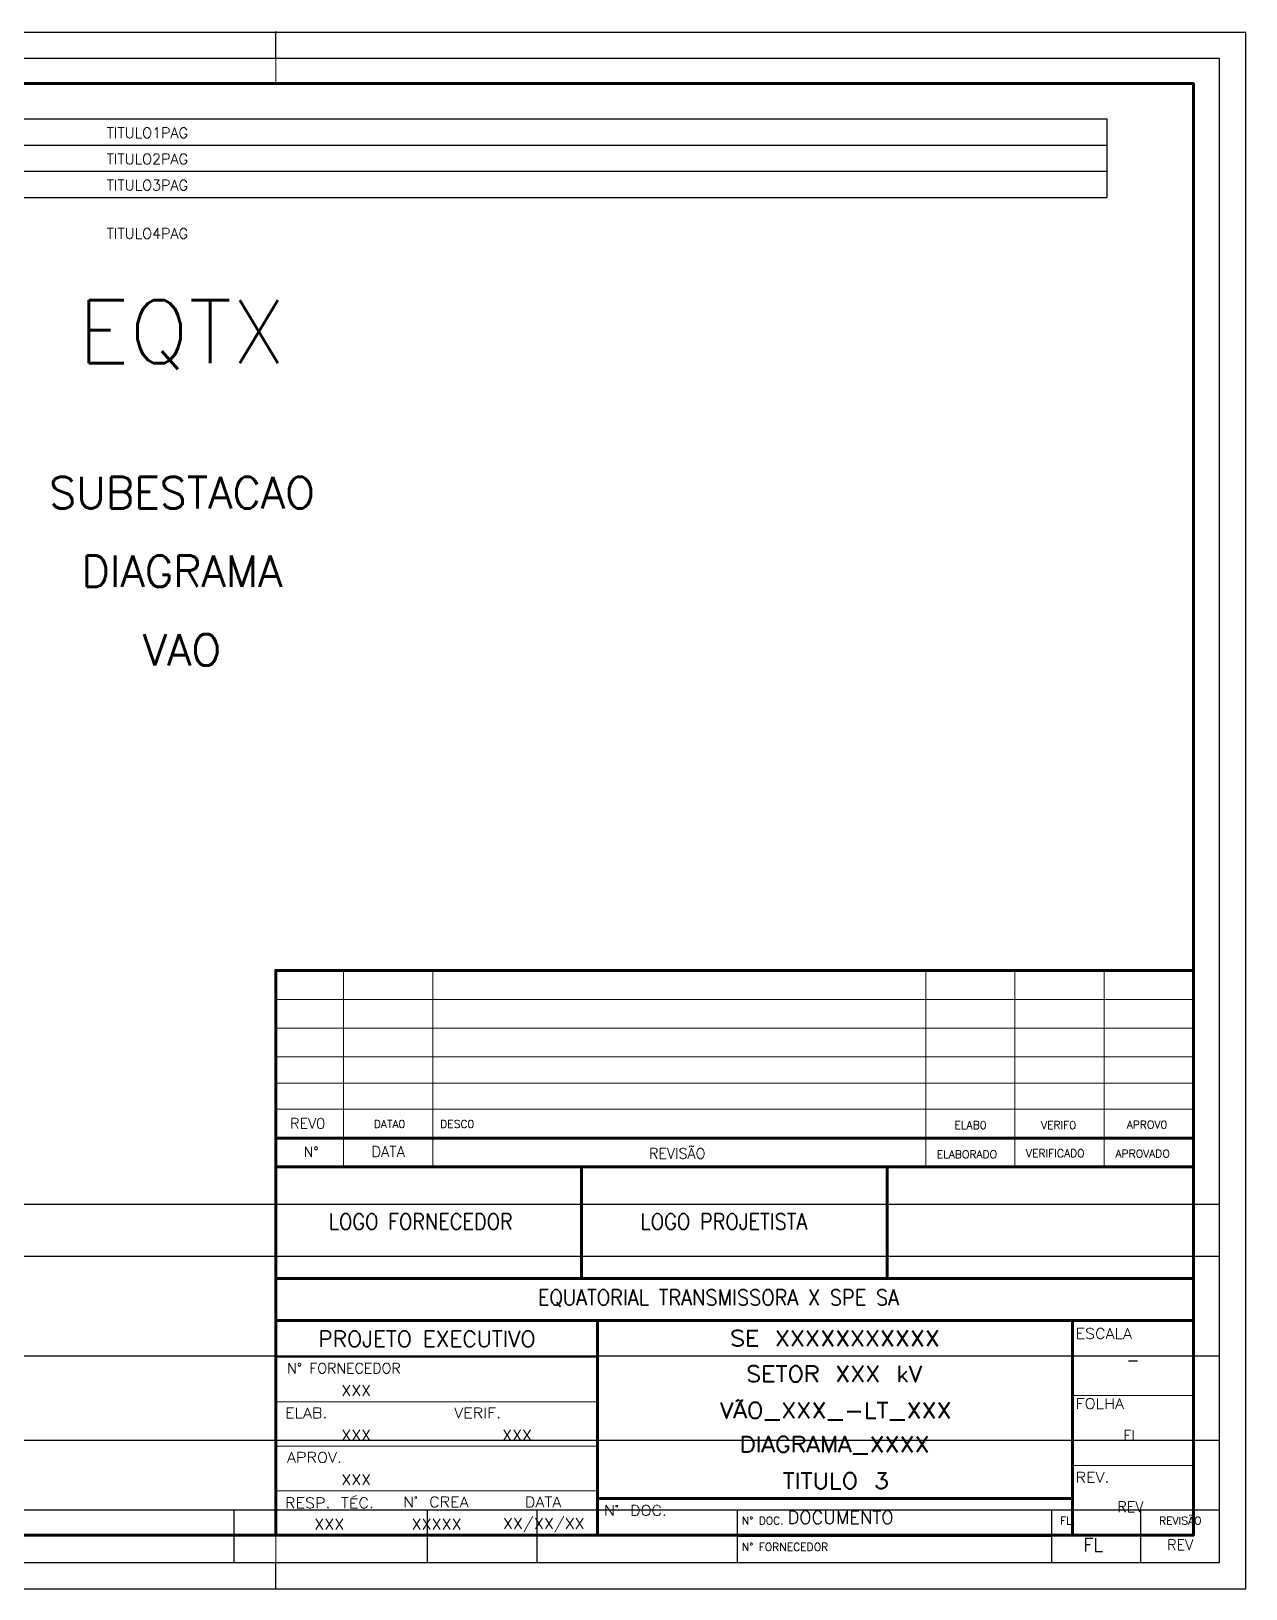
# Model space of a CAD drawing. Extents: x 437 to 857, y 0 to 297.
# Drawn here: x 625.1 to 856.8, y -0.1 to 297.1 of the extents above; entities that cross this region are included whole.
import ezdxf
from ezdxf.enums import TextEntityAlignment as Align

# ---------------------------------------------------------------- set-up
doc = ezdxf.new("R2010")
doc.units = 0
doc.header["$MEASUREMENT"] = 0
for name, color, linetype in [('-1', 4, 'Continuous'), ('1', 7, 'Continuous'), ('ELET1_3LINHAS', 7, 'Continuous'), ('ELET2_DIAG-INTERLIG', 7, 'Continuous')]:
    doc.layers.add(name, color=color, linetype=linetype)
doc.styles.add('ROMANS', font='romans.shx')
doc.styles.add('simplex', font='simplex.shx')

msp = doc.modelspace()

# ---------------------------------------------------------------- linework, layer by layer
at = {"layer": '-1', "color": 7}
for p, q in [((671.8, 291.9), (671.8, 296.9)), ((759.8, 14.9), (759.8, 4.9)), ((819.8, 9.9), (759.8, 9.9)), ((671.8, -0.1), (671.8, 4.9))]:
    msp.add_line(p, q, dxfattribs=at)
msp.add_lwpolyline([(851.8, 291.9), (461.8, 291.9), (461.8, 4.9), (851.8, 4.9)], close=True, dxfattribs=at)
for points in [[(851.8, 14.9), (461.8, 14.9)], [(663.82, 4.9), (663.82, 14.9)], [(700.74, 4.9), (700.74, 14.9)], [(721.64, 4.9), (721.64, 14.9)], [(819.8, 4.9), (819.8, 14.9)], [(836.8, 4.9), (836.8, 14.9)]]:
    msp.add_lwpolyline(points, dxfattribs=at)
at = {"layer": '-1'}
msp.add_lwpolyline([(759.8, 14.9), (759.8, 4.9)], dxfattribs=at)
msp.add_lwpolyline([(856.8, 296.9), (436.8, 296.9), (436.8, -0.1), (856.8, -0.1)], close=True)
at = {"layer": '1', "lineweight": 20}
for points in [[(671.78, 297.14), (671.78, 287.15)], [(684.71, 80.41), (684.71, 117.92)], [(701.72, 117.92), (701.72, 80.41)], [(795.76, 117.92), (795.76, 80.41)], [(812.76, 117.92), (812.76, 80.41)], [(829.8, 117.92), (829.8, 80.41)], [(846.8, 112.38), (671.78, 112.38)], [(846.8, 106.89), (671.78, 106.89)], [(846.8, 101.39), (671.78, 101.39)], [(846.8, 96.42), (671.78, 96.42)], [(846.8, 91.4), (671.78, 91.4)], [(825.95, 47.62), (824.7, 47.62), (824.7, 49.61), (825.95, 49.61)], [(824.7, 48.66), (825.48, 48.66)], [(827.77, 49.31), (827.55, 49.53), (827.3, 49.61), (826.91, 49.61), (826.6, 49.53), (826.43, 49.31), (826.43, 49.14), (826.52, 48.92), (826.6, 48.83), (826.82, 48.75), (827.38, 48.57), (827.55, 48.45), (827.68, 48.36), (827.77, 48.19), (827.77, 47.88), (827.55, 47.71), (827.3, 47.62), (826.91, 47.62), (826.6, 47.71), (826.43, 47.88)], [(829.76, 49.14), (829.67, 49.31), (829.46, 49.53), (829.28, 49.61), (828.9, 49.61), (828.72, 49.53), (828.51, 49.31), (828.42, 49.14), (828.33, 48.83), (828.33, 48.36), (828.42, 48.1), (828.51, 47.88), (828.72, 47.71), (828.9, 47.62), (829.28, 47.62), (829.46, 47.71), (829.67, 47.88), (829.76, 48.1)], [(830.15, 47.62), (830.89, 49.61), (831.66, 47.62)], [(830.41, 48.27), (831.36, 48.27)], [(832.14, 49.61), (832.14, 47.62), (833.26, 47.62)], [(833.48, 47.62), (834.22, 49.61), (835, 47.62)], [(833.74, 48.27), (834.69, 48.27)], [(692.24, 44.12), (692.24, 44.16)], [(823.75, 44.29), (823.75, 44.34)], [(684.58, 38.76), (685.88, 36.72)], [(685.88, 38.76), (684.58, 36.72)], [(686.49, 38.76), (687.79, 36.72)], [(687.79, 38.76), (686.49, 36.72)], [(688.39, 38.76), (689.69, 36.72)], [(689.69, 38.76), (688.39, 36.72)], [(823.75, 37.5), (823.75, 37.54)], [(846.8, 36.77), (823.75, 36.77)], [(824.7, 34.26), (824.7, 36.25), (825.95, 36.25)], [(828.51, 36.25), (828.51, 34.26), (829.67, 34.26)], [(830.15, 36.25), (830.15, 34.26)], [(831.49, 36.25), (831.49, 34.26)], [(831.97, 34.26), (832.7, 36.25), (833.48, 34.26)], [(671.78, 35.6), (733.12, 35.6), (671.78, 35.6), (687.14, 35.6)], [(675.15, 32.48), (673.94, 32.48), (673.94, 34.47), (675.15, 34.47)], [(673.94, 33.52), (674.68, 33.52)], [(675.72, 34.47), (675.72, 32.48), (676.88, 32.48)], [(677.06, 32.48), (677.84, 34.47), (678.57, 32.48)], [(677.36, 33.13), (678.31, 33.13)], [(679.91, 33.52), (680.22, 33.43), (680.3, 33.35), (680.39, 33.13), (680.39, 32.87), (680.3, 32.66), (680.22, 32.57), (679.91, 32.48), (679.05, 32.48), (679.05, 34.47), (679.91, 34.47), (680.22, 34.39), (680.3, 34.3), (680.39, 34.08), (680.39, 33.91), (680.3, 33.74), (680.22, 33.61), (679.91, 33.52), (679.05, 33.52)], [(692.24, 35.6), (692.24, 35.64)], [(705.91, 34.47), (706.65, 32.48), (707.43, 34.47)], [(709.16, 32.48), (707.9, 32.48), (707.9, 34.47), (709.16, 34.47)], [(707.9, 33.52), (708.68, 33.52)], [(709.72, 32.48), (709.72, 34.47), (710.58, 34.47), (710.84, 34.39), (710.93, 34.3), (711.06, 34.08), (711.06, 33.91), (710.93, 33.74), (710.84, 33.61), (710.58, 33.52), (709.72, 33.52)], [(710.37, 33.52), (711.06, 32.48)], [(711.71, 34.47), (711.71, 32.48)], [(712.49, 32.48), (712.49, 34.47), (713.7, 34.47)], [(712.49, 33.52), (713.22, 33.52)], [(712.7, 35.6), (712.7, 35.64)], [(824.7, 35.29), (825.48, 35.29)], [(830.15, 35.29), (831.49, 35.29)], [(832.23, 34.95), (833.18, 34.95)], [(684.58, 30.23), (685.88, 28.24)], [(685.88, 30.23), (684.58, 28.24)], [(686.49, 30.23), (687.79, 28.24)], [(687.79, 30.23), (686.49, 28.24)], [(688.39, 30.23), (689.69, 28.24)], [(689.69, 30.23), (688.39, 28.24)], [(715.26, 30.23), (716.55, 28.24)], [(716.55, 30.23), (715.26, 28.24)], [(717.16, 30.23), (718.46, 28.24)], [(718.46, 30.23), (717.16, 28.24)], [(719.06, 30.23), (720.36, 28.24)], [(720.36, 30.23), (719.06, 28.24)], [(823.75, 30.71), (823.75, 30.75)], [(692.24, 27.12), (692.24, 27.16)], [(712.7, 27.12), (712.7, 27.16)], [(674.03, 24), (674.81, 25.99), (675.54, 24)], [(674.33, 24.65), (675.28, 24.65)], [(676.02, 24), (676.02, 25.99), (676.88, 25.99), (677.19, 25.91), (677.27, 25.78), (677.36, 25.6), (677.36, 25.3), (677.27, 25.13), (677.19, 25.04), (676.88, 24.96), (676.02, 24.96)], [(678.01, 24), (678.01, 25.99), (678.87, 25.99), (679.18, 25.91), (679.26, 25.78), (679.35, 25.6), (679.35, 25.43), (679.26, 25.22), (679.18, 25.13), (678.87, 25.04), (678.01, 25.04)], [(678.7, 25.04), (679.35, 24)], [(681.82, 25.99), (682.59, 24), (683.37, 25.99)], [(823.75, 23.92), (823.75, 23.96)], [(684.58, 21.71), (685.88, 19.72)], [(685.88, 21.71), (684.58, 19.72)], [(686.49, 21.71), (687.79, 19.72)], [(687.79, 21.71), (686.49, 19.72)], [(688.39, 21.71), (689.69, 19.72)], [(689.69, 21.71), (688.39, 19.72)], [(846.8, 23.44), (823.75, 23.44)], [(824.7, 20.2), (824.7, 22.19), (825.56, 22.19), (825.87, 22.1), (825.95, 22.01), (826.04, 21.8), (826.04, 21.62), (825.95, 21.45), (825.87, 21.32), (825.56, 21.24), (824.7, 21.24)], [(825.39, 21.24), (826.04, 20.2)], [(827.94, 20.2), (826.73, 20.2), (826.73, 22.19), (827.94, 22.19)], [(826.73, 21.24), (827.47, 21.24)], [(828.25, 22.19), (828.98, 20.2), (829.76, 22.19)], [(692.24, 18.6), (692.24, 18.64)], [(712.7, 18.6), (712.7, 18.64)], [(673.94, 15.31), (673.94, 17.3), (674.77, 17.3), (675.07, 17.21), (675.15, 17.08), (675.24, 16.91), (675.24, 16.74), (675.15, 16.52), (675.07, 16.43), (674.77, 16.35), (673.94, 16.35)], [(674.59, 16.35), (675.24, 15.31)], [(677.19, 15.31), (675.93, 15.31), (675.93, 17.3), (677.19, 17.3)], [(675.93, 16.35), (676.71, 16.35)], [(678.96, 17), (678.79, 17.21), (678.49, 17.3), (678.14, 17.3), (677.84, 17.21), (677.66, 17), (677.66, 16.82), (677.75, 16.61), (677.84, 16.52), (678.01, 16.43), (678.62, 16.26), (678.79, 16.13), (678.87, 16.04), (678.96, 15.87), (678.96, 15.57), (678.79, 15.4), (678.49, 15.31), (678.14, 15.31), (677.84, 15.4), (677.66, 15.57)], [(679.65, 15.31), (679.65, 17.3), (680.52, 17.3), (680.78, 17.21), (680.86, 17.08), (680.99, 16.91), (680.99, 16.61), (680.86, 16.43), (680.78, 16.35), (680.52, 16.26), (679.65, 16.26)], [(684.33, 17.3), (685.62, 17.3)], [(684.97, 17.3), (684.97, 15.31)], [(687.35, 17.08), (686.1, 17.08), (686.1, 15.31), (687.35, 15.31)], [(686.1, 16.26), (686.88, 16.26)], [(686.32, 17.3), (687.18, 17.69)], [(689.26, 16.82), (689.17, 17), (689, 17.21), (688.78, 17.3), (688.39, 17.3), (688.22, 17.21), (688.05, 17), (687.92, 16.82), (687.83, 16.52), (687.83, 16.04), (687.92, 15.78), (688.05, 15.57), (688.22, 15.4), (688.39, 15.31), (688.78, 15.31), (689, 15.4), (689.17, 15.57), (689.26, 15.78)], [(696.48, 15.48), (696.48, 17.47), (697.82, 15.48), (697.82, 17.47)], [(702.75, 17), (702.67, 17.21), (702.45, 17.39), (702.28, 17.47), (701.89, 17.47), (701.72, 17.39), (701.5, 17.21), (701.41, 17), (701.33, 16.74), (701.33, 16.26), (701.41, 15.96), (701.5, 15.78), (701.72, 15.57), (701.89, 15.48), (702.28, 15.48), (702.45, 15.57), (702.67, 15.78), (702.75, 15.96)], [(703.4, 15.48), (703.4, 17.47), (704.27, 17.47), (704.57, 17.39), (704.66, 17.3), (704.74, 17.08), (704.74, 16.91), (704.66, 16.74), (704.57, 16.61), (704.27, 16.52), (703.4, 16.52)], [(704.09, 16.52), (704.74, 15.48)], [(706.65, 15.48), (705.44, 15.48), (705.44, 17.47), (706.65, 17.47)], [(705.44, 16.52), (706.17, 16.52)], [(706.95, 15.48), (707.73, 17.47), (708.46, 15.48)], [(707.25, 16.13), (708.2, 16.13)], [(721.4, 15.48), (722.18, 17.47), (722.91, 15.48)], [(721.66, 16.13), (722.65, 16.13)], [(723.13, 17.47), (724.43, 17.47)], [(723.78, 17.47), (723.78, 15.48)], [(724.64, 15.48), (725.38, 17.47), (726.16, 15.48)], [(724.9, 16.13), (725.85, 16.13)], [(734.76, 13.88), (734.76, 15.87), (736.11, 13.88), (736.11, 15.87)], [(745.15, 15.4), (745.06, 15.57), (744.89, 15.78), (744.67, 15.87), (744.33, 15.87), (744.11, 15.78), (743.94, 15.57), (743.85, 15.4), (743.72, 15.09), (743.72, 14.62), (743.85, 14.36), (743.94, 14.14), (744.11, 13.97), (744.33, 13.88), (744.67, 13.88), (744.89, 13.97), (745.06, 14.14), (745.15, 14.36)], [(679.44, 13.23), (680.78, 11.24)], [(680.78, 13.23), (679.44, 11.24)], [(681.34, 13.23), (682.68, 11.24)], [(682.68, 13.23), (681.34, 11.24)], [(683.24, 13.23), (684.58, 11.24)], [(684.58, 13.23), (683.24, 11.24)], [(698, 13.23), (699.34, 11.24)], [(699.34, 13.23), (698, 11.24)], [(699.9, 13.23), (701.24, 11.24)], [(701.24, 13.23), (699.9, 11.24)], [(701.8, 13.23), (703.14, 11.24)], [(703.14, 13.23), (701.8, 11.24)], [(703.71, 13.23), (705.05, 11.24)], [(705.05, 13.23), (703.71, 11.24)], [(705.61, 13.23), (706.95, 11.24)], [(706.95, 13.23), (705.61, 11.24)], [(715.39, 13.36), (716.73, 11.37)], [(716.73, 13.36), (715.39, 11.37)], [(717.29, 13.36), (718.63, 11.37)], [(718.63, 13.36), (717.29, 11.37)], [(720.84, 13.75), (719.11, 10.72)], [(721.31, 13.36), (722.65, 11.37)], [(722.65, 13.36), (721.31, 11.37)], [(723.21, 13.36), (724.56, 11.37)], [(724.56, 13.36), (723.21, 11.37)], [(726.72, 13.75), (725.03, 10.72)], [(727.19, 13.36), (728.54, 11.37)], [(728.54, 13.36), (727.19, 11.37)], [(729.1, 13.36), (730.44, 11.37)], [(730.44, 13.36), (729.1, 11.37)], [(671.78, 10.12), (671.78, 0.12)]]:
    msp.add_lwpolyline(points, dxfattribs=at)
at = {"layer": '1', "lineweight": 60}
for points in [[(846.8, 10.12), (846.8, 287.15), (461.76, 287.15), (461.76, 10.12)], [(846.8, 51.13), (671.78, 51.13)]]:
    msp.add_lwpolyline(points, close=True, dxfattribs=at)
for points in [[(671.78, 11.11), (671.78, 117.92), (846.8, 117.92)], [(846.8, 85.91), (671.78, 85.91)], [(671.78, 80.41), (846.8, 80.41)], [(730.09, 80.41), (730.09, 59.13)], [(788.41, 80.41), (788.41, 59.13)], [(671.78, 59.13), (846.8, 59.13)], [(846.8, 51.13), (846.8, 10.12), (671.78, 10.12), (671.78, 51.13)], [(733.12, 11.11), (733.12, 51.13), (733.12, 10.12)], [(823.75, 11.11), (823.75, 51.13), (823.75, 10.12)], [(823.75, 17.13), (733.12, 17.13)]]:
    msp.add_lwpolyline(points, dxfattribs=at)
at = {"layer": '1', "lineweight": 40}
for points in [[(760.85, 48.79), (760.59, 49.05), (760.16, 49.22), (759.6, 49.22), (759.16, 49.05), (758.86, 48.79), (758.86, 48.49), (759.03, 48.23), (759.16, 48.06), (759.42, 47.93), (760.29, 47.62), (760.59, 47.49), (760.72, 47.36), (760.85, 47.06), (760.85, 46.63), (760.59, 46.37), (760.16, 46.2), (759.6, 46.2), (759.16, 46.37), (758.86, 46.63)], [(763.71, 46.2), (761.89, 46.2), (761.89, 49.22), (763.71, 49.22)], [(761.89, 47.8), (763.01, 47.8)], [(767.43, 49.22), (769.46, 46.2)], [(769.46, 49.22), (767.43, 46.2)], [(770.28, 49.22), (772.31, 46.2)], [(772.31, 49.22), (770.28, 46.2)], [(773.14, 49.22), (775.17, 46.2)], [(775.17, 49.22), (773.14, 46.2)], [(776.03, 49.22), (778.02, 46.2)], [(778.02, 49.22), (776.03, 46.2)], [(778.89, 49.22), (780.88, 46.2)], [(780.88, 49.22), (778.89, 46.2)], [(781.74, 49.22), (783.73, 46.2)], [(783.73, 49.22), (781.74, 46.2)], [(784.6, 49.22), (786.59, 46.2)], [(786.59, 49.22), (784.6, 46.2)], [(787.45, 49.22), (789.44, 46.2)], [(789.44, 49.22), (787.45, 46.2)], [(790.31, 49.22), (792.3, 46.2)], [(792.3, 49.22), (790.31, 46.2)], [(793.16, 49.22), (795.15, 46.2)], [(795.15, 49.22), (793.16, 46.2)], [(796.02, 49.22), (798.01, 46.2)], [(798.01, 49.22), (796.02, 46.2)], [(763.92, 42), (763.66, 42.26), (763.23, 42.43), (762.67, 42.43), (762.23, 42.26), (761.93, 42), (761.93, 41.7), (762.1, 41.39), (762.23, 41.26), (762.49, 41.13), (763.36, 40.83), (763.66, 40.7), (763.79, 40.57), (763.92, 40.27), (763.92, 39.84), (763.66, 39.53), (763.23, 39.4), (762.67, 39.4), (762.23, 39.53), (761.93, 39.84)], [(766.82, 39.4), (764.96, 39.4), (764.96, 42.43), (766.82, 42.43)], [(767.21, 42.43), (769.24, 42.43)], [(768.25, 42.43), (768.25, 39.4)], [(773.09, 39.4), (773.09, 42.43), (774.39, 42.43), (774.78, 42.26), (774.95, 42.13), (775.08, 41.83), (775.08, 41.57), (774.95, 41.26), (774.78, 41.13), (774.39, 40.96), (773.09, 40.96)], [(778.93, 42.43), (780.92, 39.4)], [(780.92, 42.43), (778.93, 39.4)], [(781.79, 42.43), (783.82, 39.4)], [(783.82, 42.43), (781.79, 39.4)], [(784.64, 42.43), (786.68, 39.4)], [(786.68, 42.43), (784.64, 39.4)], [(790.66, 42.43), (790.66, 39.4)], [(792.65, 42.43), (793.81, 39.4), (794.94, 42.43)], [(764.96, 40.96), (766.08, 40.96)], [(774.09, 40.96), (775.08, 39.4)], [(792.08, 41.39), (790.66, 39.97)], [(791.22, 40.57), (792.21, 39.4)], [(759.64, 35.6), (759.81, 35.9)], [(760.16, 35.86), (759.98, 35.94), (759.81, 35.86)], [(760.2, 35.9), (760.33, 35.77)], [(760.37, 35.77), (760.55, 35.68), (760.72, 35.77)], [(760.76, 35.77), (760.89, 36.03)], [(756.65, 35.47), (757.78, 32.48), (758.95, 35.47)], [(759.21, 32.48), (760.37, 35.47), (761.5, 32.48)], [(759.64, 33.48), (761.07, 33.48)], [(768.64, 35.47), (770.67, 32.48)], [(770.67, 35.47), (768.64, 32.48)], [(771.49, 35.47), (773.52, 32.48)], [(773.52, 35.47), (771.49, 32.48)], [(774.39, 35.47), (776.38, 32.48)], [(776.38, 35.47), (774.39, 32.48)], [(780.79, 33.74), (783.39, 33.74)], [(784.51, 35.47), (784.51, 32.48), (786.24, 32.48)], [(786.5, 35.47), (788.54, 35.47)], [(787.5, 35.47), (787.5, 32.48)], [(792.52, 35.47), (794.5, 32.48)], [(794.5, 35.47), (792.52, 32.48)], [(795.37, 35.47), (797.36, 32.48)], [(797.36, 35.47), (795.37, 32.48)], [(798.23, 35.47), (800.22, 32.48)], [(800.22, 35.47), (798.23, 32.48)], [(765.09, 32.18), (767.94, 32.18)], [(777.07, 32.18), (779.93, 32.18)], [(788.92, 32.18), (791.78, 32.18)], [(763.88, 28.94), (763.88, 25.95)], [(764.57, 25.95), (765.74, 28.94), (766.86, 25.95)], [(765, 26.95), (766.43, 26.95)], [(769.59, 28.24), (769.46, 28.5), (769.16, 28.81), (768.85, 28.94), (768.29, 28.94), (768.03, 28.81), (767.73, 28.5), (767.6, 28.24), (767.43, 27.81), (767.43, 27.08), (767.6, 26.69), (767.73, 26.38), (768.03, 26.08), (768.29, 25.95), (768.85, 25.95), (769.16, 26.08), (769.46, 26.38), (769.59, 26.69), (769.59, 27.08), (768.85, 27.08)], [(770.58, 25.95), (770.58, 28.94), (771.88, 28.94), (772.31, 28.81), (772.44, 28.68), (772.57, 28.37), (772.57, 28.11), (772.44, 27.81), (772.31, 27.68), (771.88, 27.51), (770.58, 27.51)], [(771.58, 27.51), (772.57, 25.95)], [(773.14, 25.95), (774.3, 28.94), (775.43, 25.95)], [(773.57, 26.95), (775, 26.95)], [(776.16, 25.95), (776.16, 28.94), (777.29, 25.95), (778.46, 28.94), (778.46, 25.95)], [(779.15, 25.95), (780.32, 28.94), (781.44, 25.95)], [(779.58, 26.95), (781.01, 26.95)], [(785.46, 28.94), (787.45, 25.95)], [(787.45, 28.94), (785.46, 25.95)], [(788.32, 28.94), (790.31, 25.95)], [(790.31, 28.94), (788.32, 25.95)], [(791.17, 28.94), (793.16, 25.95)], [(793.16, 28.94), (791.17, 25.95)], [(794.03, 28.94), (796.02, 25.95)], [(796.02, 28.94), (794.03, 25.95)], [(781.87, 25.65), (784.73, 25.65)], [(768.59, 22.01), (770.58, 22.01)], [(769.59, 22.01), (769.59, 18.99)], [(771.32, 22.01), (771.32, 18.99)], [(772.01, 22.01), (774, 22.01)], [(773.01, 22.01), (773.01, 18.99)], [(774.74, 22.01), (774.74, 19.85), (774.87, 19.42), (775.17, 19.16), (775.6, 18.99), (775.86, 18.99), (776.29, 19.16), (776.6, 19.42), (776.73, 19.85), (776.73, 22.01)], [(777.85, 22.01), (777.85, 18.99), (779.58, 18.99)], [(786.59, 22.01), (788.15, 22.01), (787.28, 20.85), (787.71, 20.85), (788.02, 20.72), (788.15, 20.59), (788.32, 20.15), (788.32, 19.85), (788.15, 19.42), (787.89, 19.16), (787.45, 18.99), (787.02, 18.99), (786.59, 19.16), (786.46, 19.29), (786.29, 19.59)]]:
    msp.add_lwpolyline(points, dxfattribs=at)
at = {"layer": '1', "lineweight": 20}
for points in [[(671.78, 44.12), (733.12, 44.12)], [(826.91, 36.25), (826.73, 36.16), (826.52, 35.99), (826.43, 35.77), (826.34, 35.51), (826.34, 35.03), (826.43, 34.73), (826.52, 34.56), (826.73, 34.34), (826.91, 34.26), (827.3, 34.26), (827.47, 34.34), (827.68, 34.56), (827.77, 34.73), (827.86, 35.03), (827.86, 35.51), (827.77, 35.77), (827.68, 35.99), (827.47, 36.16), (827.3, 36.25)], [(681.17, 32.66), (681.08, 32.57), (681.17, 32.48), (681.25, 32.57)], [(714.26, 32.66), (714.17, 32.57), (714.26, 32.48), (714.39, 32.57)], [(671.78, 27.12), (733.12, 27.12)], [(680.52, 25.99), (680.3, 25.91), (680.13, 25.69), (680.04, 25.52), (679.91, 25.22), (679.91, 24.74), (680.04, 24.48), (680.13, 24.26), (680.3, 24.09), (680.52, 24), (680.86, 24), (681.08, 24.09), (681.25, 24.26), (681.34, 24.48), (681.47, 24.74), (681.47, 25.22), (681.34, 25.52), (681.25, 25.69), (681.08, 25.91), (680.86, 25.99)], [(683.94, 24.18), (683.85, 24.09), (683.94, 24), (684.02, 24.09)], [(671.78, 18.6), (733.12, 18.6)], [(830.32, 20.37), (830.24, 20.28), (830.32, 20.2), (830.41, 20.28)], [(681.73, 15.48), (681.64, 15.4), (681.73, 15.31), (681.82, 15.4)], [(690.04, 15.48), (689.95, 15.4), (690.04, 15.31), (690.12, 15.4)], [(698.64, 17.3), (698.6, 17.43), (698.47, 17.47), (698.34, 17.43), (698.3, 17.3), (698.34, 17.17), (698.47, 17.13), (698.6, 17.17)], [(719.67, 15.48), (719.67, 17.47), (720.36, 17.47), (720.62, 17.39), (720.84, 17.21), (720.92, 17), (721.01, 16.74), (721.01, 16.26), (720.92, 15.96), (720.84, 15.78), (720.62, 15.57), (720.36, 15.48)], [(736.97, 15.65), (736.93, 15.78), (736.8, 15.83), (736.67, 15.78), (736.63, 15.65), (736.67, 15.53), (736.8, 15.48), (736.93, 15.53)], [(739.74, 13.88), (739.74, 15.87), (740.39, 15.87), (740.69, 15.78), (740.86, 15.57), (740.95, 15.4), (741.08, 15.09), (741.08, 14.62), (740.95, 14.36), (740.86, 14.14), (740.69, 13.97), (740.39, 13.88)], [(742.21, 15.87), (742.03, 15.78), (741.82, 15.57), (741.73, 15.4), (741.64, 15.09), (741.64, 14.62), (741.73, 14.36), (741.82, 14.14), (742.03, 13.97), (742.21, 13.88), (742.59, 13.88), (742.77, 13.97), (742.98, 14.14), (743.07, 14.36), (743.16, 14.62), (743.16, 15.09), (743.07, 15.4), (742.98, 15.57), (742.77, 15.78), (742.59, 15.87)], [(745.93, 14.05), (745.84, 13.97), (745.93, 13.88), (746.01, 13.97)]]:
    msp.add_lwpolyline(points, close=True, dxfattribs=at)
at = {"layer": '1', "lineweight": 40}
for points in [[(770.67, 42.43), (770.37, 42.26), (770.06, 42), (769.93, 41.7), (769.8, 41.26), (769.8, 40.57), (769.93, 40.14), (770.06, 39.84), (770.37, 39.53), (770.67, 39.4), (771.23, 39.4), (771.49, 39.53), (771.79, 39.84), (771.92, 40.14), (772.1, 40.57), (772.1, 41.26), (771.92, 41.7), (771.79, 42), (771.49, 42.26), (771.23, 42.43)], [(762.93, 35.47), (762.67, 35.34), (762.36, 35.03), (762.23, 34.73), (762.1, 34.34), (762.1, 33.61), (762.23, 33.17), (762.36, 32.92), (762.67, 32.61), (762.93, 32.48), (763.53, 32.48), (763.79, 32.61), (764.09, 32.92), (764.22, 33.17), (764.35, 33.61), (764.35, 34.34), (764.22, 34.73), (764.09, 35.03), (763.79, 35.34), (763.53, 35.47)], [(760.85, 25.95), (760.85, 28.94), (761.89, 28.94), (762.28, 28.81), (762.58, 28.5), (762.71, 28.24), (762.88, 27.81), (762.88, 27.08), (762.71, 26.69), (762.58, 26.38), (762.28, 26.08), (761.89, 25.95)], [(781.01, 22.01), (780.75, 21.88), (780.45, 21.58), (780.32, 21.28), (780.14, 20.85), (780.14, 20.15), (780.32, 19.72), (780.45, 19.42), (780.75, 19.16), (781.01, 18.99), (781.57, 18.99), (781.87, 19.16), (782.18, 19.42), (782.31, 19.72), (782.44, 20.15), (782.44, 20.85), (782.31, 21.28), (782.18, 21.58), (781.87, 21.88), (781.57, 22.01)]]:
    msp.add_lwpolyline(points, close=True, dxfattribs=at)
at = {"layer": '1', "lineweight": 30}
msp.add_lwpolyline([(834.43, 43.43), (836.12, 43.43)], dxfattribs=at)
at = {"layer": 'ELET1_3LINHAS', "color": 7, "linetype": 'Continuous'}
for p, q in [((481.7, 280.4), (830.32, 280.4)), ((830.32, 280.4), (830.32, 265.4)), ((481.7, 275.4), (830.32, 275.4)), ((481.7, 270.4), (830.32, 270.4)), ((481.7, 265.4), (830.32, 265.4))]:
    msp.add_line(p, q, dxfattribs=at)
at = {"layer": 'ELET2_DIAG-INTERLIG'}
for p, q in [((461.8, 73.3), (851.8, 73.3)), ((851.8, 63.3), (461.8, 63.3)), ((851.8, 44.3), (461.8, 44.3))]:
    msp.add_line(p, q, dxfattribs=at)
msp.add_lwpolyline([(461.8, 28.3), (851.8, 28.3)], dxfattribs=at)

# ---------------------------------------------------------------- texts
at = {"layer": '-1', "color": 7, "linetype": 'Continuous', "style": 'ROMANS'}
for s, p in [('N%%D DOC.', (760.68, 12.15)), ('N%%D FORNECEDOR', (760.68, 7.15))]:
    msp.add_text(s, height=1.5, dxfattribs=at).set_placement(p)
at = {"layer": '-1', "color": 7, "style": 'ROMANS'}
for s, p in [('FL.', (822.83, 12.9)), ('REVISÃO', (844.3, 12.9))]:
    msp.add_text(s, height=1.5, dxfattribs=at).set_placement(p, align=Align.MIDDLE_CENTER)
at = {"layer": '-1', "color": 7, "lineweight": -3, "style": 'ROMANS'}
for tag, height, p in [('TITULO1PAG', 2, (647.29, 277.75)), ('TITULO2PAG', 2, (647.29, 272.75)), ('TITULO3PAG', 2, (647.29, 267.75)), ('TITULO4PAG', 2, (647.29, 258.53)), ('FL', 2.5, (827.67, 8.3)), ('REV', 2, (844.28, 8.3)), ('TOT', 0.0001, (856.8, -0.1))]:
    msp.add_attdef(tag, text='', height=height, dxfattribs=at).set_placement(p, align=Align.MIDDLE_CENTER)
at = {"layer": '1', "attachment_point": 7, "style": 'simplex'}
for s, insert, char_height in [('N°', (677.14, 82.32), 1.925), ('DATA', (690.04, 82.32), 2.033), ('REVISÃO', (742.98, 81.97), 1.991), ('ELABORADO', (797.84, 82.07), 1.5), ('VERIFICADO', (814.86, 82.27), 1.5), ('APROVADO', (831.94, 82.2), 1.5), ('{\\W0.889206;LOGO FORNECEDOR}', (681.9, 68.47), 3.0281), ('{\\W0.892170;LOGO PROJETISTA}', (741.34, 68.47), 3.0281), ('{\\W0.904629;EQUATORIAL TRANSMISSORA X SPE SA}', (721.79, 53.72), 2.9855), ('PROJETO EXECUTIVO', (679.91, 46.07), 3.0381), ('N° FORNECEDOR', (673.94, 41), 1.9755)]:
    msp.add_mtext(s, dxfattribs=dict(at, insert=insert, char_height=char_height))
at = {"layer": '1', "color": 7, "lineweight": 120, "style": 'ROMANS'}
msp.add_attdef('EQTX', text='', height=12, dxfattribs=at).set_placement((653.89, 239.78), align=Align.MIDDLE_CENTER)
at = {"layer": '1', "color": 7, "lineweight": -3, "style": 'ROMANS'}
for tag, text, height, p in [('SUBESTACAO', '', 6, (653.89, 209.08)), ('DIAGRAMA', '', 6, (653.89, 194.08)), ('VAO', '', 6, (653.89, 179.08)), ('REV0', '', 2, (677.86, 88.71)), ('DATA0', '', 1.5, (693.48, 88.59)), ('APROV0', '', 1.5, (837.94, 88.47)), ('ELAB0', '', 1.5, (804.28, 88.39)), ('VERIF0', '', 1.5, (821.07, 88.39)), ('FL', '0001', 2, (834.93, 29.19)), ('REV', '', 2, (834.78, 15.55)), ('DOCUMENTO', '', 2.5, (779.5, 13.54)), ('TOT', '', 0.0001, (856.8, -0.1))]:
    msp.add_attdef(tag, text=text, height=height, dxfattribs=at).set_placement(p, align=Align.MIDDLE_CENTER)
msp.add_attdef('DESC0', text='', height=1.5, dxfattribs=at).set_placement((703.14, 88.61), align=Align.MIDDLE_LEFT)

doc.saveas('drawing.dxf')
